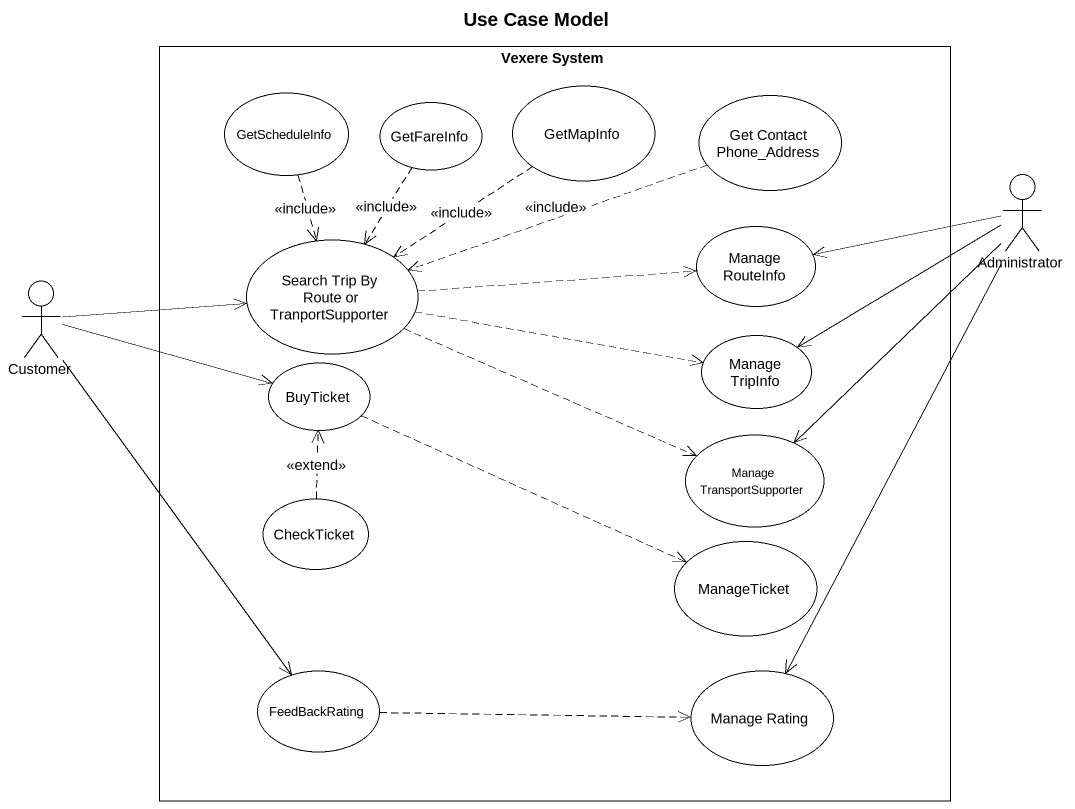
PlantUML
@startuml
title Use Case Model
rectangle "Vexere System" as Vexere_System {
  usecase GetScheduleInfo
  usecase GetFareInfo
  usecase GetMapInfo
  usecase "Get Contact Phone_Address" as Get_Contact_Phone_Address
  usecase "Search Trip By Route or TranportSupporter" as Search_Trip_By_Route_or
  usecase "Manage RouteInfo" as Manage_RouteInfo
  usecase BuyTicket
  usecase "Manage TripInfo" as Manage_TripInfo
  usecase "Manage TransportSupporter" as Manage_TransportSupporter
  usecase CheckTicket
  usecase ManageTicket
  usecase FeedBackRating
  usecase "Manage Rating" as Manage_Rating
}
actor Administrator
actor Customer
GetScheduleInfo ..> Search_Trip_By_Route_or : <<include>>
GetFareInfo ..> Search_Trip_By_Route_or : <<include>>
GetMapInfo ..> Search_Trip_By_Route_or : <<include>>
Get_Contact_Phone_Address .left.> Search_Trip_By_Route_or : <<include>>
Administrator -left-> Manage_RouteInfo
Administrator -left-> Manage_TripInfo
Administrator --> Manage_TransportSupporter
Administrator --> Manage_Rating
Search_Trip_By_Route_or .right.> Manage_RouteInfo
Search_Trip_By_Route_or .right.> Manage_TripInfo
Search_Trip_By_Route_or .right.> Manage_TransportSupporter
Customer -right-> Search_Trip_By_Route_or
Customer -right-> BuyTicket
Customer --> FeedBackRating
BuyTicket .right.> ManageTicket
CheckTicket .up.> BuyTicket : <<extend>>
FeedBackRating .right.> Manage_Rating
@enduml
